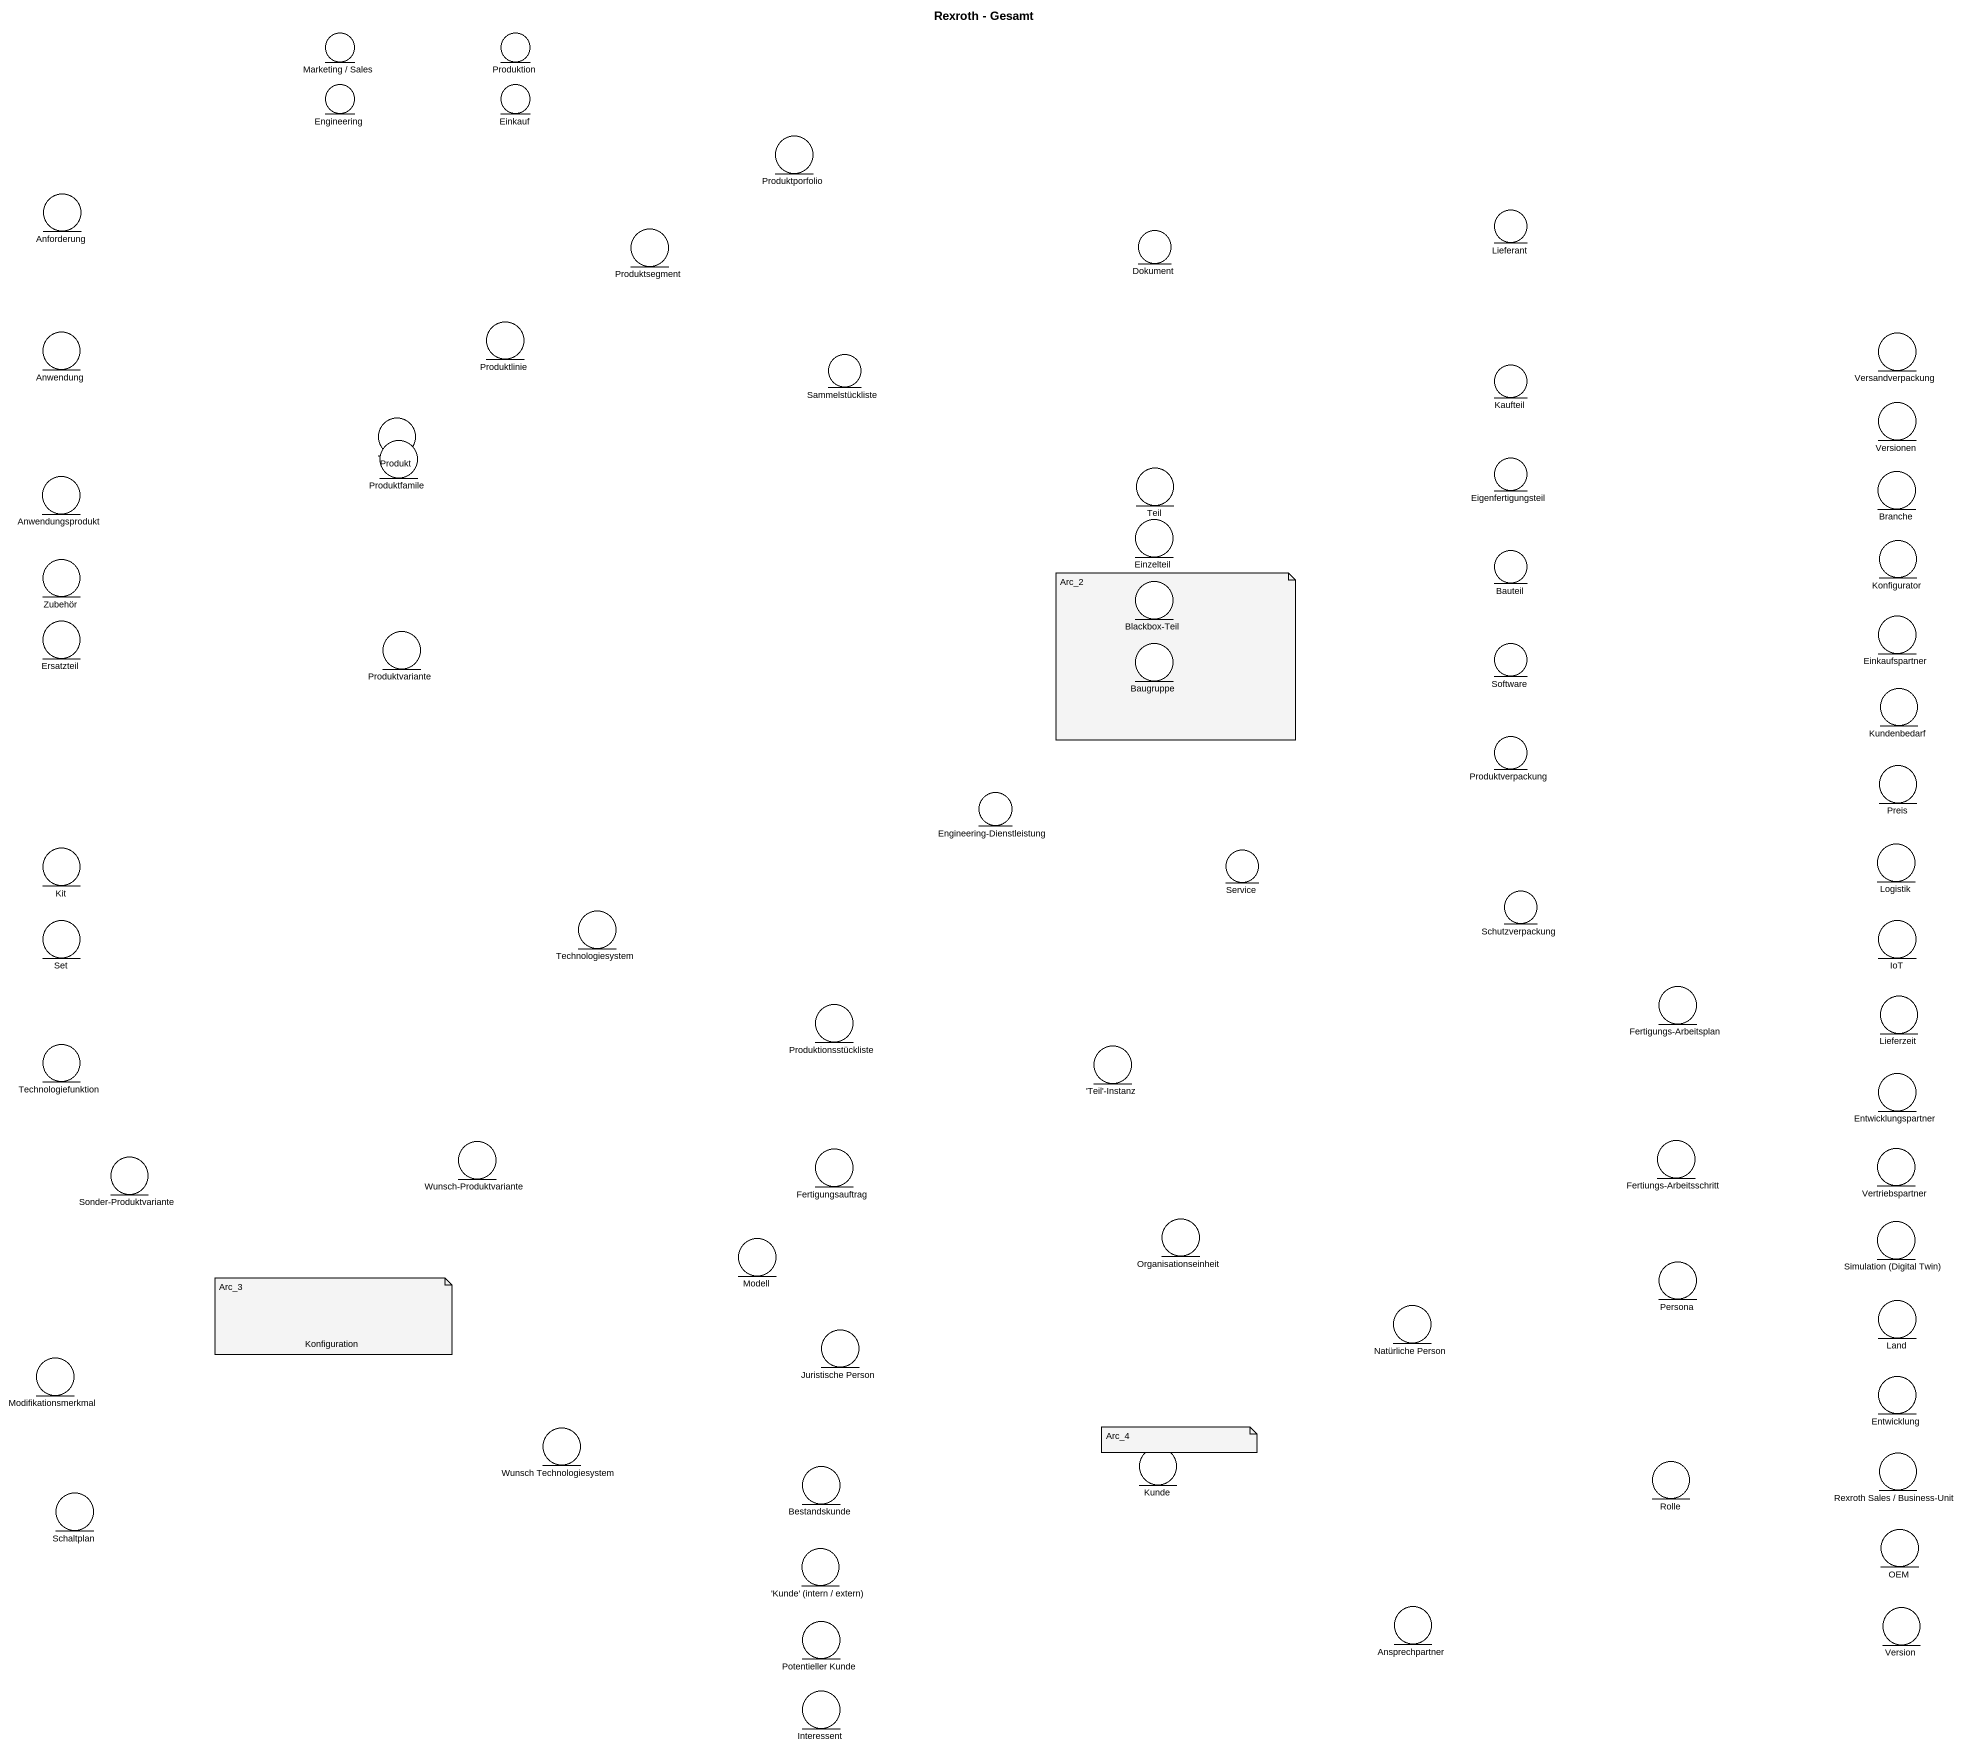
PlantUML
@startuml
title Rexroth - Gesamt
entity "Marketing / Sales" as Marketing_Sales
entity Produktion
entity Engineering
entity Einkauf
entity Produktporfolio
entity Anforderung
entity Produktsegment
entity Dokument
entity Lieferant
entity Anwendung
entity Produktlinie
entity Versandverpackung
entity Sammelstückliste
entity Kaufteil
entity Produkt
entity Versionen
entity Produktfamile
entity Eigenfertigungsteil
entity Anwendungsprodukt
entity Teil
entity Branche
entity Einzelteil
entity Konfigurator
entity Zubehör
entity "Blackbox-Teil" as Blackbox_Teil
entity Bauteil
entity Ersatzteil
entity Einkaufspartner
entity Produktvariante
entity Baugruppe
entity Software
entity Kundenbedarf
entity Produktverpackung
entity Preis
entity "Engineering-Dienstleistung" as Engineering_Dienstleistung
entity Kit
entity Service
entity Logistik
entity Schutzverpackung
entity "Set" as Set_
entity Technologiesystem
entity IoT
entity Produktionsstückliste
entity "Fertigungs-Arbeitsplan" as Fertigungs_Arbeitsplan
entity Lieferzeit
entity Technologiefunktion
entity "'Teil'-Instanz" as Teil_Instanz
entity Entwicklungspartner
entity "Sonder-Produktvariante" as Sonder_Produktvariante
entity "Wunsch-Produktvariante" as Wunsch_Produktvariante
entity Fertigungsauftrag
entity "Fertiungs-Arbeitsschritt" as Fertiungs_Arbeitsschritt
entity Vertriebspartner
entity Modell
entity Organisationseinheit
entity "Simulation (Digital Twin)" as Simulation_Digital_Twin
entity Persona
entity Konfiguration
entity "Natürliche Person" as Natürliche_Person
entity Land
entity "Juristische Person" as Juristische_Person
entity Modifikationsmerkmal
entity Entwicklung
entity "Wunsch Technologiesystem" as Wunsch_Technologiesystem
entity Bestandskunde
entity Kunde
entity Rolle
entity "Rexroth Sales / Business-Unit" as Rexroth_Sales_Business_Unit
entity Schaltplan
entity "'Kunde' (intern / extern)" as Kunde_intern_extern
entity OEM
entity "Potentieller Kunde" as Potentieller_Kunde
entity Ansprechpartner
entity Version
entity Interessent
note as N1
  Arc_2
end note
note as N2
  Arc_3
end note
note as N3
  Arc_4
end note
@enduml
